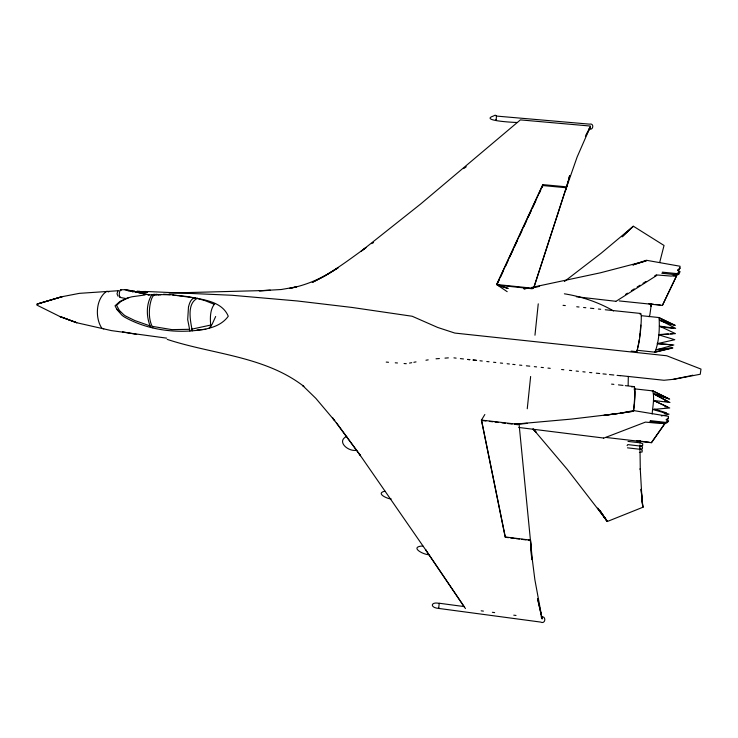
<?xml version="1.0" encoding="UTF-8"?>
<svg xmlns="http://www.w3.org/2000/svg" width="738" height="738" viewBox="0 0 738 738"><rect width="100%" height="100%" fill="white"/><g stroke="black" fill="none" stroke-linecap="round" stroke-linejoin="round"><path stroke-width="1.11" d="M496.102 119.787C494.783 123.357 498.999 112.241 493.399 116.032C478.501 121.004 518.759 122.665 516.609 122.443M481.425 420.162L484.838 414.516M639.929 444.977L639.828 450.217L639.874 448.086M639.966 442.883L640.003 440.789M640.003 442.763L640.049 440.623M628.149 385.245L628.306 376.38M507.181 291.676L496.803 284.647L496.831 284.056L542.781 184.611L566.424 186.834L565.861 189.98L568.251 180.948M538.251 303.835L534.967 335.209M530.64 376.481L527.255 408.769M619.265 300.929L662.401 305.403L676.608 275.763M605.916 437.44L651.405 442.726L665.159 423.012M662.401 305.403L676.119 276.778M518.759 427.459L603.564 438.031M576.35 296.741L615.787 301.288M463.685 168.596L466.278 166.733M652.134 414.036C652.715 406.435 654.652 398.372 652.798 390.891L634.191 388.815L634.717 391.546A17.675 1.642 -84 0 1 634.283 402.69M542.421 187.369L542.781 184.611M651.405 303.742L649.846 315.015L649.043 316.759M438.759 607.789L438.649 608.38L439.23 603.241L464.119 606.562M533.537 288.318L496.812 284.517L542.661 185.533L566.258 187.747L533.814 287.783M638.591 343.465L637.632 347.967M638.748 342.589L638.923 341.62A17.408 1.596 -83.7 0 0 639.237 339.572M657.272 343.788L657.429 342.958M188.476 307.156L187.692 319.6L189.915 331.011C203.411 329.914 219.684 328.207 228.273 316.251C221.917 300.827 201.917 299.563 187.858 296.611L178.9 295.606M590.188 127.37L590.446 126.06L520.391 119.888L420.54 204.094L361.168 251.206L366.205 247.442C348.797 259.914 331.703 273.198 312.248 282.405L325.375 275.606L338.225 267.654C323.53 277.617 307.276 285.006 289.794 288.327L296.436 286.897M188.476 307.146C189.398 303.272 190.893 298.014 195.598 297.82M659.689 262.451L664.034 245.468L633.315 226.179L622.06 236.843L633.259 226.335L601.166 253.208L564.376 281.529M496.406 116.069L589.422 124.132C594.533 122.692 593.407 131.17 588.869 128.836M214.924 303.558C209.509 309.656 210.09 319.609 210.93 327.46M568.528 179.887L569.653 175.653L568.749 178.845M568.168 180.967L566.147 188.411L577.125 157.028L590.271 126.936L586.175 134.74M566.258 187.747L533.888 287.23L539.515 286.399M215.662 316.491L212.129 324.277L209.131 328.133M631.165 351.103L636.885 351.722L638.979 342.709A19.548 1.79 -83.7 0 0 641.221 320.984A19.548 1.79 -83.7 0 0 640.049 314.204M530.271 540.908L530.548 540.151L505.29 536.96L481.434 419.765M678.37 271.058L679.919 267.986L677.705 270.339L679.873 268.567L680.058 266.243L646.322 260.256L632.826 264.97L646.267 260.837L600.345 272.82L531.443 287.506M497.264 284.038L499.192 279.877M500.641 276.759L503.528 270.514M505.456 266.353L507.873 261.141M509.801 256.981L513.168 249.702M514.617 246.575L517.513 240.33M519.441 236.169L521.849 230.966M523.777 226.806L526.664 220.561M528.113 217.433L531.489 210.155M532.449 208.07L535.825 200.782M539.201 193.504L540.64 190.376M679.08 274.093L675.611 275.855M679.633 272.949L676.156 274.721L661.82 273.272M585.4 136.401L590.096 127.803M627.097 445.678L627.761 444.599L640.233 446.056L642.503 446.933L642.355 448.787L639.671 449.008M117.886 291.159L117.001 293.77L118.034 296.242M666.829 420.005L668.324 418.188L666.11 419.774L668.277 418.797L668.471 416.343L633.684 410.586L619.975 413.326L633.628 411.204L603.693 415.457L617.807 413.548L571.452 419.083L514.663 424.175M651.405 442.726L665.141 423.289M667.622 422.422L664.44 423.87M668.158 421.666L664.975 423.114L649.864 421.389M542.116 618.822L537.605 598.776L542.116 618.822L534.865 579.681L532.384 560.142L519.1 424.461M636.58 350.199L654.929 352.183C659.089 341.666 659.68 329.369 659.135 318.05L658.72 317.515L641.442 315.698M633.674 410.568A19.843 1.845 -84 0 0 635.021 389.71L634.422 386.657L631.617 386.878M652.263 391.297L652.798 390.891L669.661 399.138L653.453 393.64L669.947 402.487L653.425 400.439L669.717 407.985L652.696 409.461L669.043 414.166L661.359 415.937M145.082 294.96L132.194 296.741A33.533 27.786 27 0 0 130.091 297.276L125.875 298.53L120.294 297.451A3.856 1.181 -84.5 0 1 119.353 295.837L119.288 294.951A3.856 1.181 -84.5 0 1 120.109 290.477L120.423 290.016A3.856 1.181 -84.5 0 1 121.327 290.154M615.778 301.455L657.447 275.006L670.888 276.077L676.331 275.606M625.547 294.416L627.485 293.189M631.359 290.726L634.265 288.881M637.171 287.036L640.077 285.182M642.992 283.337L645.898 281.492M654.615 275.957L656.552 274.721M673.047 379.452L700.261 374.249L700.98 369.074L666.709 355.762L454.82 333.069L437.699 327.46L412.173 316.251L351.943 307.442L297.294 300.966L232.018 295.274L148.264 291.565L147.01 292.285L140.875 292.082M665.141 423.206L659.274 423.391L645.446 422.108L603.546 438.206M132.508 291.833L133.947 291.067M132.96 291.888L134.482 291.086M371.601 243.605L373.539 242.59M346.703 436.37C335.901 441.518 348.659 452.219 356.703 450.171M131.456 291.298L132.019 291.021M125.82 298.53L119.814 301.565L115.017 305.8L117.121 309.776L121.982 315.246A27.537 26.051 81.9 0 0 124.519 317.082C144.168 328.106 167.535 332.395 189.915 331.011M384.987 491.185C375.005 493.178 387.533 499.017 391.195 498.925M128.698 297.672L121.115 301.27L116.586 305.357L119.39 310.43L123.735 314.702A32.979 31.153 -21.8 0 0 125.635 316.048L134.851 320.56L150.118 325.928M210.598 325.08L191.511 329.213M197.516 298.272C186.363 303.558 190.515 321.371 192.295 330.873M654.523 351.537L654.929 352.183L672.17 347.893L657.632 349.415M690.593 375.734L692.807 375.181M654.929 352.183L672.89 347.949L656.1 349.96L673.849 344.96L657.484 343.613L674.79 339.711L658.693 334.849L675.455 333.622L659.403 326.076L675.657 328.364L659.403 319.739L675.362 325.366L658.72 317.515L674.633 325.412L660.741 320.956M296.565 286.87L281.252 289.517L259.315 290.781L270.514 290.357L169.067 293.069M689.486 376.011L672.982 379.36L663.969 380.273L620.271 375.605M664.163 413.252L666.423 412.81L654.514 409.175M409.525 363.096L411.693 362.699M413.861 362.293L416.02 361.897M528.214 288.097L523.915 288.881L527.255 288.346M425.964 360.218L428.197 359.867M523.971 288.355L527.301 287.921M533.971 287.054L539.524 286.326M205.828 329.342L197.009 329.987M639.929 445.835L642.614 445.604L642.761 443.759L640.501 442.865L628.029 441.416M639.403 452.237L642.088 452.016L642.235 450.162L639.966 449.285L627.485 447.828M436.02 358.797L439.387 358.539M444.986 358.124L448.353 357.865M660.547 334.471L668.314 333.945M670.538 333.797L672.761 333.65M514.93 424.212L527.402 423.409L514.976 423.824M422.828 545.954C408.953 546.812 423.188 554.801 429.082 554.681M189.454 329.314L171.936 329.628L152.185 326.362M120.746 289.803C132.674 288.77 143.818 296.528 155.81 294.536M664.837 406.841L667.087 406.739L654.237 400.78M153.938 294.849L160.792 294.831M148.117 294.822L149.104 294.831M137.434 292.017C134.021 292.765 137.978 290.135 138.79 291.842M157.932 294.536L170.1 294.803M118.818 290.689L79.4 293.346L61.365 296.833L37.14 304.065L36.928 305.117L59.806 316.482L76.798 322.746L111.456 330.615L166.659 338.142M128.034 290.92L131.493 291.012M163.541 294.231L173.006 294.803M172.932 295.237L178.199 295.56M173.246 295.006L194.887 297.958M657.595 343.687L671.884 344.84M386.242 362.09L388.502 362.266M395.264 362.81L397.459 362.985M404.073 363.52L406.278 363.696M662.318 272.147L676.691 273.604L680.187 271.824L677.576 270.293M673.222 275.689L676.58 276.03M499.072 285.32L532.31 288.761M648.803 303.742L653.342 304.213M655.612 304.453L660.15 304.923M563.048 305.338L565.326 305.578M576.729 306.768L579.007 307.008M583.573 307.488L585.852 307.728M590.418 308.207L593.841 308.558M598.398 309.038L600.677 309.277M605.243 309.757L640.593 313.456M519.561 365.098L521.831 365.328M526.369 365.808L529.783 366.168M534.321 366.648L536.591 366.887M541.139 367.367L543.408 367.607M547.947 368.087L550.225 368.327M561.581 369.517L563.85 369.756M569.45 370.347L571.682 370.587M576.166 371.057L578.398 371.288M582.882 371.758L585.114 371.998M589.597 372.469L591.839 372.708M596.313 373.179L599.671 373.529M602.992 373.88L606.239 374.221M609.487 374.563L613.822 375.024M617.069 375.365L620.317 375.707M473.086 360.015L476.407 360.365M473.206 360.043L476.6 360.412M479.995 360.781L482.255 361.03M486.776 361.519L489.036 361.768M493.556 362.257L495.816 362.506M500.336 363.004L502.596 363.244M507.117 363.742L509.377 363.991M512.772 364.36L515.032 364.6M611.59 384.12L613.878 384.369M618.444 384.876L623.01 385.384M625.289 385.642L634.422 386.657M460.383 358.613L463.455 358.963M650.344 420.642L665.491 422.376L668.693 420.918L666.414 419.516M453.925 357.865L456.13 358.124M517.956 424.322L481.434 420.088L505.235 537.255L508.519 537.679M482.56 420.595L485.982 420.992M489.405 421.389L492.818 421.785M495.106 422.053L498.519 422.45M501.941 422.846L505.364 423.243M507.643 423.511L512.2 424.036M514.478 424.304L517.901 424.701M636.645 440.743L649.154 442.2M660.556 326.823L673.683 328.447L671.663 327.386M510.714 537.956L513.999 538.371M516.194 538.648L519.478 539.063M521.674 539.34L526.056 539.893M528.251 540.17L530.438 540.447L531.757 559.616L530.548 540.151M481.167 610.815L483.408 611.11M492.384 612.309L494.635 612.614M513.768 615.169L516.019 615.464M125.109 289.693L149.205 294.849M664.689 401.131L668.01 401.638L654.523 394.415M564.395 293.807C581.609 296.556 598.444 302.211 613.564 310.938M122.48 331.796L136.65 334.434M167.24 339.406C212.821 354.415 264.776 356.113 303.871 386.398L302.543 385.448L315.79 398.308L334.729 420.743L332.441 417.69L360.559 455.715L336.371 422.68M498.851 285.818L508.187 288.457L496.803 284.647M196.843 298.327L204.933 300.597L214.121 304.222M654.883 393.991L668.951 398.843L652.798 390.891M541.028 616.82C546.572 615.51 545.686 624.708 540.52 622.06L438.621 608.416C429.664 607.697 430.66 601.433 439.239 603.38M103.754 328.862L101.826 328.216C94.815 317.838 95.811 298.383 106.816 291.261L108.735 291.916M145.866 291.492L139.362 291.556L141.299 291.907M146.355 291.528L138.707 291.639L139.5 291.206L140.82 291.897M147.886 291.621L146.594 292.174L136.678 291.897L138.024 291.169L139.344 291.861M156.613 294.785L154.076 294.25L151.631 295.043C145.838 304.582 146.29 317.441 150.727 327.34M158.744 294.803C152.48 292.211 151.124 299.914 150.091 304.453C148.762 312.312 148.975 320.569 152.803 327.792M120.377 297.396L119.676 296.242M533.869 429.848L536.222 432.385L533.334 429.156M117.074 309.194L119.87 312.275M533.002 428.87L567.153 469.23L607.392 521.342L597.706 508.122L607.263 521.517L642.899 507.246L641.082 489.248L641.949 498.178L640.252 468.667L640.28 469.506L640.049 451.73M358.853 453.326L426.564 551.157M465.475 608.582L425.651 549.801L464.211 606.82M600.031 510.696L607.263 521.517L600.022 510.705M634.21 403.603A17.675 1.642 -84 0 1 633.573 409.636M640.778 325.117A17.408 1.596 -83.7 0 1 640.224 331.722M640.095 332.866A17.408 1.596 -83.7 0 1 639.551 337.404M636.885 351.722A19.548 1.79 -83.7 0 1 635.962 351.602M651.34 304.019L651.017 306.233L651.396 304.001M37.204 304.047L62.518 296.556L37.204 304.047M469.774 359.655L467.56 359.424L469.82 359.674M75.387 322.211L59.806 316.482L76.798 322.746L75.387 322.211M642.899 507.246L641.765 498.602L642.835 507.31"/></g></svg>
